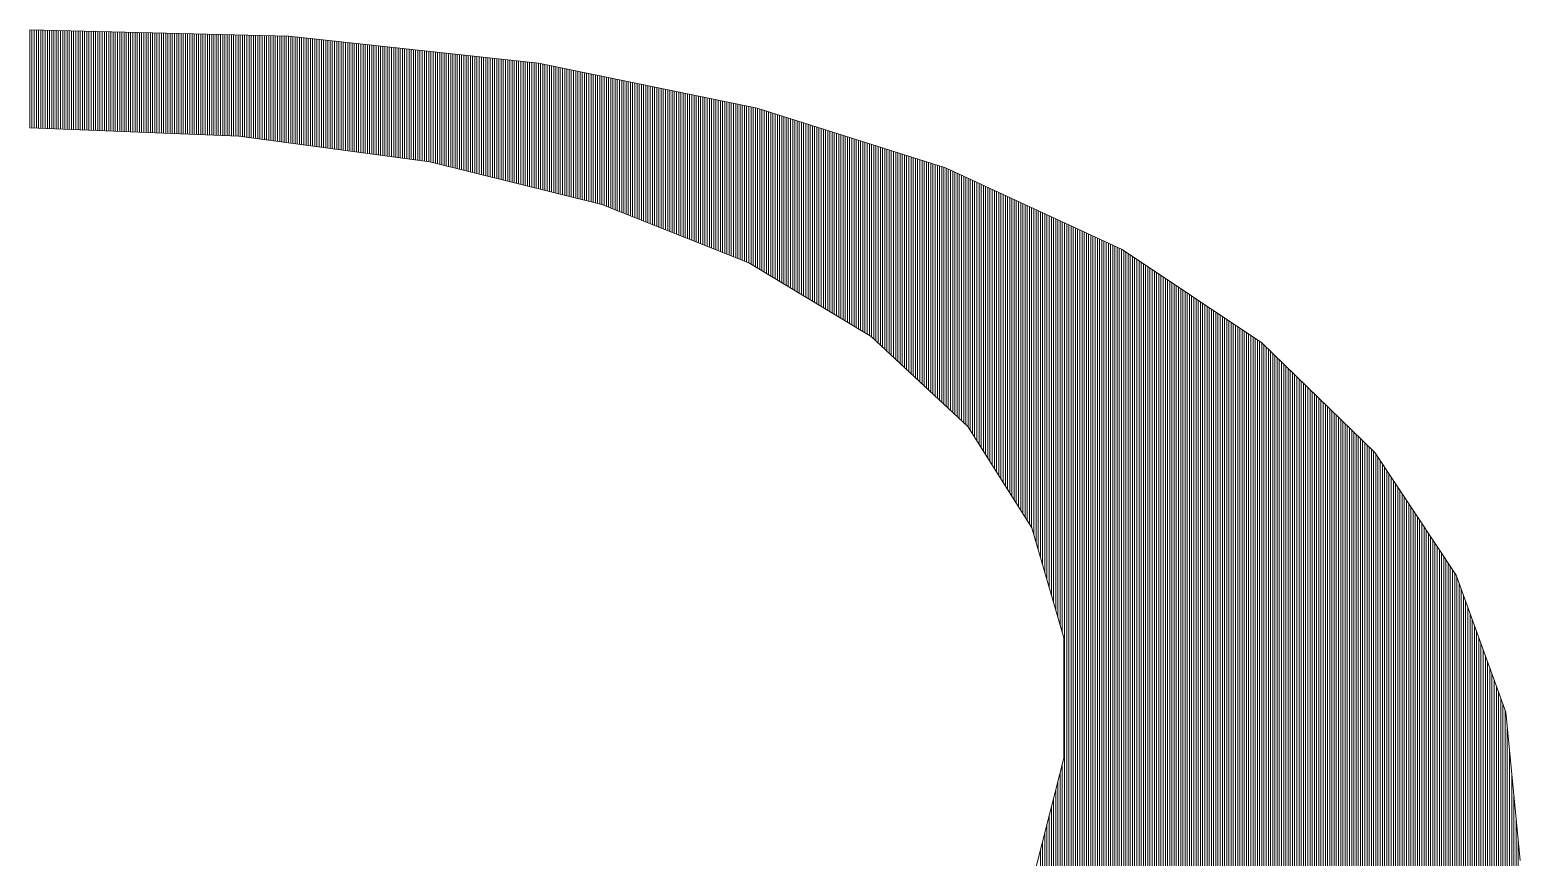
# Model space of a CAD drawing. Header units: millimetres. Extents: x -753 to 90, y 56274 to 56868.
# Drawn here: x -26.055 to -22.488, y 56343.267 to 56345.248 of the extents above; entities that cross this region are included whole.
import ezdxf

# ---------------------------------------------------------------- set-up
doc = ezdxf.new("R2010")
doc.units = ezdxf.units.MM
doc.linetypes.add('XKITLINE00', pattern=[0])
doc.layers.add('Outro tipo de objeto', color=7, linetype='Continuous', lineweight=0)

msp = doc.modelspace()

# ---------------------------------------------------------------- linework, layer by layer
at = {"layer": 'Outro tipo de objeto', "color": 1, "linetype": 'XKITLINE00', "lineweight": 0}
for p, q in [((-26.0551, 56345.0127), (-26.0551, 56345.2477)), ((-26.0551, 56345.2477), (-26.0551, 56345.0127)), ((-25.4352, 56345.2321), (-26.0551, 56345.2477)), ((-26.0499, 56345.0125), (-26.0499, 56345.2476)), ((-26.0446, 56345.0123), (-26.0446, 56345.2475)), ((-26.0394, 56345.0121), (-26.0394, 56345.2473)), ((-26.0341, 56345.0119), (-26.0341, 56345.2472)), ((-26.0289, 56345.0117), (-26.0289, 56345.2471)), ((-26.0236, 56345.0115), (-26.0236, 56345.2469)), ((-26.0184, 56345.0113), (-26.0184, 56345.2468)), ((-26.0131, 56345.011), (-26.0131, 56345.2467)), ((-26.0079, 56345.0108), (-26.0079, 56345.2465)), ((-26.0027, 56345.0106), (-26.0027, 56345.2464)), ((-25.9974, 56345.0104), (-25.9974, 56345.2463)), ((-25.9922, 56345.0102), (-25.9922, 56345.2461)), ((-25.9869, 56345.01), (-25.9869, 56345.246)), ((-25.9817, 56345.0098), (-25.9817, 56345.2459)), ((-25.9764, 56345.0096), (-25.9764, 56345.2457)), ((-25.9712, 56345.0094), (-25.9712, 56345.2456)), ((-25.9659, 56345.0092), (-25.9659, 56345.2455)), ((-25.9607, 56345.009), (-25.9607, 56345.2453)), ((-25.9554, 56345.0088), (-25.9554, 56345.2452)), ((-25.9502, 56345.0086), (-25.9502, 56345.2451)), ((-25.9449, 56345.0084), (-25.9449, 56345.245)), ((-25.9397, 56345.0082), (-25.9397, 56345.2448)), ((-25.9344, 56345.008), (-25.9344, 56345.2447)), ((-25.9292, 56345.0078), (-25.9292, 56345.2446)), ((-25.924, 56345.0075), (-25.924, 56345.2444)), ((-25.9187, 56345.0073), (-25.9187, 56345.2443)), ((-25.9135, 56345.0071), (-25.9135, 56345.2442)), ((-25.9082, 56345.0069), (-25.9082, 56345.244)), ((-25.903, 56345.0067), (-25.903, 56345.2439)), ((-25.8977, 56345.0065), (-25.8977, 56345.2438)), ((-25.8925, 56345.0063), (-25.8925, 56345.2436)), ((-25.8872, 56345.0061), (-25.8872, 56345.2435)), ((-25.882, 56345.0059), (-25.882, 56345.2434)), ((-25.8767, 56345.0057), (-25.8767, 56345.2432)), ((-25.8715, 56345.0055), (-25.8715, 56345.2431)), ((-25.8662, 56345.0053), (-25.8662, 56345.243)), ((-25.861, 56345.0051), (-25.861, 56345.2428)), ((-25.8557, 56345.0049), (-25.8557, 56345.2427)), ((-25.8505, 56345.0047), (-25.8505, 56345.2426)), ((-25.8452, 56345.0045), (-25.8452, 56345.2424)), ((-25.84, 56345.0043), (-25.84, 56345.2423)), ((-25.8348, 56345.004), (-25.8348, 56345.2422)), ((-25.8295, 56345.0038), (-25.8295, 56345.242)), ((-25.8243, 56345.0036), (-25.8243, 56345.2419)), ((-25.819, 56345.0034), (-25.819, 56345.2418)), ((-25.8138, 56345.0032), (-25.8138, 56345.2416)), ((-25.8085, 56345.003), (-25.8085, 56345.2415)), ((-25.8033, 56345.0028), (-25.8033, 56345.2414)), ((-25.798, 56345.0026), (-25.798, 56345.2413)), ((-25.7928, 56345.0024), (-25.7928, 56345.2411)), ((-25.7875, 56345.0022), (-25.7875, 56345.241)), ((-25.7823, 56345.002), (-25.7823, 56345.2409)), ((-25.777, 56345.0018), (-25.777, 56345.2407)), ((-25.7718, 56345.0016), (-25.7718, 56345.2406)), ((-25.7665, 56345.0014), (-25.7665, 56345.2405)), ((-25.7613, 56345.0012), (-25.7613, 56345.2403)), ((-25.7561, 56345.001), (-25.7561, 56345.2402)), ((-25.7508, 56345.0007), (-25.7508, 56345.2401)), ((-25.7456, 56345.0005), (-25.7456, 56345.2399)), ((-25.7403, 56345.0003), (-25.7403, 56345.2398)), ((-25.7351, 56345.0001), (-25.7351, 56345.2397)), ((-25.7298, 56344.9999), (-25.7298, 56345.2395)), ((-25.7246, 56344.9997), (-25.7246, 56345.2394)), ((-25.7193, 56344.9995), (-25.7193, 56345.2393)), ((-25.7141, 56344.9993), (-25.7141, 56345.2391)), ((-25.7088, 56344.9991), (-25.7088, 56345.239)), ((-25.7036, 56344.9989), (-25.7036, 56345.2389)), ((-25.6983, 56344.9987), (-25.6983, 56345.2387)), ((-25.6931, 56344.9985), (-25.6931, 56345.2386)), ((-25.6878, 56344.9983), (-25.6878, 56345.2385)), ((-25.6826, 56344.9981), (-25.6826, 56345.2383)), ((-25.6773, 56344.9979), (-25.6773, 56345.2382)), ((-25.6721, 56344.9977), (-25.6721, 56345.2381)), ((-25.6669, 56344.9975), (-25.6669, 56345.2379)), ((-25.6616, 56344.9972), (-25.6616, 56345.2378)), ((-25.6564, 56344.997), (-25.6564, 56345.2377)), ((-25.6511, 56344.9968), (-25.6511, 56345.2375)), ((-25.6459, 56344.9966), (-25.6459, 56345.2374)), ((-25.6406, 56344.9964), (-25.6406, 56345.2373)), ((-25.6354, 56344.9962), (-25.6354, 56345.2372)), ((-25.6301, 56344.996), (-25.6301, 56345.237)), ((-25.6249, 56344.9958), (-25.6249, 56345.2369)), ((-25.6196, 56344.9956), (-25.6196, 56345.2368)), ((-25.6144, 56344.9954), (-25.6144, 56345.2366)), ((-25.6091, 56344.9952), (-25.6091, 56345.2365)), ((-25.6039, 56344.995), (-25.6039, 56345.2364)), ((-25.5986, 56344.9948), (-25.5986, 56345.2362)), ((-25.5934, 56344.9946), (-25.5934, 56345.2361)), ((-25.5881, 56344.9944), (-25.5881, 56345.236)), ((-25.5829, 56344.9942), (-25.5829, 56345.2358)), ((-25.5777, 56344.9939), (-25.5777, 56345.2357)), ((-25.5724, 56344.9937), (-25.5724, 56345.2356)), ((-25.5672, 56344.9935), (-25.5672, 56345.2354)), ((-25.5619, 56344.9933), (-25.5619, 56345.2353)), ((-25.5567, 56344.9931), (-25.5567, 56345.2352)), ((-25.5514, 56344.9926), (-25.5514, 56345.235)), ((-25.5462, 56344.9919), (-25.5462, 56345.2349)), ((-25.5409, 56344.9912), (-25.5409, 56345.2348)), ((-25.5357, 56344.9905), (-25.5357, 56345.2346)), ((-25.5304, 56344.9898), (-25.5304, 56345.2345)), ((-25.5252, 56344.9891), (-25.5252, 56345.2344)), ((-25.5199, 56344.9884), (-25.5199, 56345.2342)), ((-25.5147, 56344.9877), (-25.5147, 56345.2341)), ((-25.5094, 56344.9869), (-25.5094, 56345.234)), ((-25.5042, 56344.9862), (-25.5042, 56345.2338)), ((-25.499, 56344.9855), (-25.499, 56345.2337)), ((-25.4937, 56344.9848), (-25.4937, 56345.2336)), ((-25.4885, 56344.9841), (-25.4885, 56345.2335)), ((-25.4832, 56344.9834), (-25.4832, 56345.2333)), ((-25.478, 56344.9827), (-25.478, 56345.2332)), ((-25.4727, 56344.982), (-25.4727, 56345.2331)), ((-25.4675, 56344.9813), (-25.4675, 56345.2329)), ((-25.4622, 56344.9806), (-25.4622, 56345.2328)), ((-25.457, 56344.9799), (-25.457, 56345.2327)), ((-25.4517, 56344.9792), (-25.4517, 56345.2325)), ((-25.4465, 56344.9785), (-25.4465, 56345.2324)), ((-25.4412, 56344.9778), (-25.4412, 56345.2323)), ((-25.436, 56344.9771), (-25.436, 56345.2321)), ((-24.8375, 56345.1675), (-25.4352, 56345.2321)), ((-25.4307, 56344.9764), (-25.4307, 56345.2316)), ((-25.4255, 56344.9757), (-25.4255, 56345.2311)), ((-25.4202, 56344.975), (-25.4202, 56345.2305)), ((-25.415, 56344.9743), (-25.415, 56345.2299)), ((-25.4098, 56344.9736), (-25.4098, 56345.2294)), ((-25.4045, 56344.9729), (-25.4045, 56345.2288)), ((-25.3993, 56344.9722), (-25.3993, 56345.2282)), ((-25.394, 56344.9715), (-25.394, 56345.2277)), ((-25.394, 56345.2277), (-25.394, 56345.2277)), ((-25.3888, 56344.9708), (-25.3888, 56345.2271)), ((-25.3835, 56344.9701), (-25.3835, 56345.2265)), ((-25.3783, 56344.9694), (-25.3783, 56345.2259)), ((-25.373, 56344.9687), (-25.373, 56345.2254)), ((-25.3678, 56344.968), (-25.3678, 56345.2248)), ((-25.3625, 56344.9673), (-25.3625, 56345.2242)), ((-25.3573, 56344.9666), (-25.3573, 56345.2237)), ((-25.352, 56344.9659), (-25.352, 56345.2231)), ((-25.3468, 56344.9652), (-25.3468, 56345.2225)), ((-25.3415, 56344.9645), (-25.3415, 56345.222)), ((-25.3363, 56344.9638), (-25.3363, 56345.2214)), ((-25.3363, 56345.2214), (-25.3363, 56345.2214)), ((-25.3311, 56344.9631), (-25.3311, 56345.2208)), ((-25.3311, 56345.2208), (-25.3311, 56345.2208)), ((-25.3258, 56344.9624), (-25.3258, 56345.2203)), ((-25.3206, 56344.9617), (-25.3206, 56345.2197)), ((-25.3153, 56344.961), (-25.3153, 56345.2191)), ((-25.3101, 56344.9603), (-25.3101, 56345.2186)), ((-25.3048, 56344.9596), (-25.3048, 56345.218)), ((-25.2996, 56344.9589), (-25.2996, 56345.2174)), ((-25.2943, 56344.9581), (-25.2943, 56345.2169)), ((-25.2891, 56344.9574), (-25.2891, 56345.2163)), ((-25.2838, 56344.9567), (-25.2838, 56345.2157)), ((-25.2838, 56345.2157), (-25.2838, 56345.2157)), ((-25.2786, 56344.956), (-25.2786, 56345.2152)), ((-25.2786, 56345.2152), (-25.2786, 56345.2152)), ((-25.2733, 56344.9553), (-25.2733, 56345.2146)), ((-25.2681, 56344.9546), (-25.2681, 56345.214)), ((-25.2628, 56344.9539), (-25.2628, 56345.2135)), ((-25.2576, 56344.9532), (-25.2576, 56345.2129)), ((-25.2523, 56344.9525), (-25.2523, 56345.2123)), ((-25.2471, 56344.9518), (-25.2471, 56345.2118)), ((-25.2419, 56344.9511), (-25.2419, 56345.2112)), ((-25.2366, 56344.9504), (-25.2366, 56345.2106)), ((-25.2314, 56344.9497), (-25.2314, 56345.2101)), ((-25.2261, 56344.949), (-25.2261, 56345.2095)), ((-25.2209, 56344.9483), (-25.2209, 56345.2089)), ((-25.2156, 56344.9476), (-25.2156, 56345.2084)), ((-25.2104, 56344.9469), (-25.2104, 56345.2078)), ((-25.2051, 56344.9462), (-25.2051, 56345.2072)), ((-25.1999, 56344.9455), (-25.1999, 56345.2067)), ((-25.1946, 56344.9448), (-25.1946, 56345.2061)), ((-25.1894, 56344.9441), (-25.1894, 56345.2055)), ((-25.1841, 56344.9434), (-25.1841, 56345.205)), ((-25.1789, 56344.9427), (-25.1789, 56345.2044)), ((-25.1736, 56344.942), (-25.1736, 56345.2038)), ((-25.1684, 56344.9413), (-25.1684, 56345.2032)), ((-25.1631, 56344.9406), (-25.1631, 56345.2027)), ((-25.1579, 56344.9399), (-25.1579, 56345.2021)), ((-25.1527, 56344.9392), (-25.1527, 56345.2015)), ((-25.1474, 56344.9385), (-25.1474, 56345.201)), ((-25.1422, 56344.9378), (-25.1422, 56345.2004)), ((-25.1369, 56344.9371), (-25.1369, 56345.1998)), ((-25.1317, 56344.9364), (-25.1317, 56345.1993)), ((-25.1264, 56344.9357), (-25.1264, 56345.1987)), ((-25.1212, 56344.935), (-25.1212, 56345.1981)), ((-25.1159, 56344.9343), (-25.1159, 56345.1976)), ((-25.1107, 56344.9336), (-25.1107, 56345.197)), ((-25.1054, 56344.9329), (-25.1054, 56345.1964)), ((-25.1002, 56344.9322), (-25.1002, 56345.1959)), ((-25.0949, 56344.9312), (-25.0949, 56345.1953)), ((-25.0897, 56344.9299), (-25.0897, 56345.1947)), ((-25.0844, 56344.9286), (-25.0844, 56345.1942)), ((-25.0792, 56344.9273), (-25.0792, 56345.1936)), ((-25.074, 56344.926), (-25.074, 56345.193)), ((-25.0687, 56344.9247), (-25.0687, 56345.1925)), ((-25.0635, 56344.9234), (-25.0635, 56345.1919)), ((-25.0582, 56344.9221), (-25.0582, 56345.1913)), ((-25.053, 56344.9207), (-25.053, 56345.1908)), ((-25.0477, 56344.9194), (-25.0477, 56345.1902)), ((-25.0425, 56344.9181), (-25.0425, 56345.1896)), ((-25.0425, 56345.1896), (-25.0425, 56345.1896)), ((-25.0372, 56344.9168), (-25.0372, 56345.1891)), ((-25.032, 56344.9155), (-25.032, 56345.1885)), ((-25.0267, 56344.9142), (-25.0267, 56345.1879)), ((-25.0215, 56344.9129), (-25.0215, 56345.1874)), ((-25.0162, 56344.9116), (-25.0162, 56345.1868)), ((-25.011, 56344.9103), (-25.011, 56345.1862)), ((-25.0057, 56344.909), (-25.0057, 56345.1857)), ((-25.0005, 56344.9077), (-25.0005, 56345.1851)), ((-24.9952, 56344.9064), (-24.9952, 56345.1845)), ((-24.99, 56344.9051), (-24.99, 56345.184)), ((-24.9848, 56344.9038), (-24.9848, 56345.1834)), ((-24.9795, 56344.9025), (-24.9795, 56345.1828)), ((-24.9795, 56345.1828), (-24.9795, 56345.1828)), ((-24.9743, 56344.9012), (-24.9743, 56345.1823)), ((-24.969, 56344.8999), (-24.969, 56345.1817)), ((-24.9638, 56344.8986), (-24.9638, 56345.1811)), ((-24.9585, 56344.8973), (-24.9585, 56345.1805)), ((-24.9533, 56344.896), (-24.9533, 56345.18)), ((-24.948, 56344.8947), (-24.948, 56345.1794)), ((-24.9428, 56344.8934), (-24.9428, 56345.1788)), ((-24.9375, 56344.892), (-24.9375, 56345.1783)), ((-24.9323, 56344.8907), (-24.9323, 56345.1777)), ((-24.9323, 56345.1777), (-24.9323, 56345.1777)), ((-24.927, 56344.8894), (-24.927, 56345.1771)), ((-24.9218, 56344.8881), (-24.9218, 56345.1766)), ((-24.9165, 56344.8868), (-24.9165, 56345.176)), ((-24.9113, 56344.8855), (-24.9113, 56345.1754)), ((-24.9061, 56344.8842), (-24.9061, 56345.1749)), ((-24.9008, 56344.8829), (-24.9008, 56345.1743)), ((-24.8956, 56344.8816), (-24.8956, 56345.1737)), ((-24.8903, 56344.8803), (-24.8903, 56345.1732)), ((-24.8851, 56344.879), (-24.8851, 56345.1726)), ((-24.8798, 56344.8777), (-24.8798, 56345.172)), ((-24.8746, 56344.8764), (-24.8746, 56345.1715)), ((-24.8693, 56344.8751), (-24.8693, 56345.1709)), ((-24.8641, 56344.8738), (-24.8641, 56345.1703)), ((-24.8588, 56344.8725), (-24.8588, 56345.1698)), ((-24.8536, 56344.8712), (-24.8536, 56345.1692)), ((-24.8483, 56344.8699), (-24.8483, 56345.1686)), ((-24.8431, 56344.8686), (-24.8431, 56345.1681)), ((-24.8378, 56344.8673), (-24.8378, 56345.1675)), ((-24.3145, 56345.0605), (-24.8375, 56345.1675)), ((-24.8326, 56344.866), (-24.8326, 56345.1665)), ((-24.8273, 56344.8647), (-24.8273, 56345.1654)), ((-24.8221, 56344.8633), (-24.8221, 56345.1643)), ((-24.8169, 56344.862), (-24.8169, 56345.1632)), ((-24.8116, 56344.8607), (-24.8116, 56345.1622)), ((-24.8064, 56344.8594), (-24.8064, 56345.1611)), ((-24.8011, 56344.8581), (-24.8011, 56345.16)), ((-24.7959, 56344.8568), (-24.7959, 56345.1589)), ((-24.7906, 56344.8555), (-24.7906, 56345.1579)), ((-24.7854, 56344.8542), (-24.7854, 56345.1568)), ((-24.7801, 56344.8529), (-24.7801, 56345.1557)), ((-24.7749, 56344.8516), (-24.7749, 56345.1547)), ((-24.7696, 56344.8503), (-24.7696, 56345.1536)), ((-24.7644, 56344.849), (-24.7644, 56345.1525)), ((-24.7591, 56344.8477), (-24.7591, 56345.1514)), ((-24.7539, 56344.8464), (-24.7539, 56345.1504)), ((-24.7486, 56344.8451), (-24.7486, 56345.1493)), ((-24.7434, 56344.8438), (-24.7434, 56345.1482)), ((-24.7381, 56344.8425), (-24.7381, 56345.1471)), ((-24.7329, 56344.8412), (-24.7329, 56345.1461)), ((-24.7277, 56344.8399), (-24.7277, 56345.145)), ((-24.7224, 56344.8386), (-24.7224, 56345.1439)), ((-24.7172, 56344.8373), (-24.7172, 56345.1428)), ((-24.7119, 56344.836), (-24.7119, 56345.1418)), ((-24.7067, 56344.8346), (-24.7067, 56345.1407)), ((-24.7014, 56344.8333), (-24.7014, 56345.1396)), ((-24.6962, 56344.832), (-24.6962, 56345.1386)), ((-24.6909, 56344.8307), (-24.6909, 56345.1375)), ((-24.6857, 56344.8294), (-24.6857, 56345.1364)), ((-24.6804, 56344.8274), (-24.6804, 56345.1353)), ((-24.6752, 56344.8253), (-24.6752, 56345.1343)), ((-24.6699, 56344.8232), (-24.6699, 56345.1332)), ((-24.6647, 56344.8211), (-24.6647, 56345.1321)), ((-24.6594, 56344.8191), (-24.6594, 56345.131)), ((-24.6542, 56344.817), (-24.6542, 56345.13)), ((-24.649, 56344.8149), (-24.649, 56345.1289)), ((-24.6437, 56344.8128), (-24.6437, 56345.1278)), ((-24.6385, 56344.8107), (-24.6385, 56345.1267)), ((-24.6332, 56344.8087), (-24.6332, 56345.1257)), ((-24.628, 56344.8066), (-24.628, 56345.1246)), ((-24.6227, 56344.8045), (-24.6227, 56345.1235)), ((-24.6175, 56344.8024), (-24.6175, 56345.1225)), ((-24.6122, 56344.8003), (-24.6122, 56345.1214)), ((-24.607, 56344.7983), (-24.607, 56345.1203)), ((-24.6017, 56344.7962), (-24.6017, 56345.1192)), ((-24.5965, 56344.7941), (-24.5965, 56345.1182)), ((-24.5912, 56344.792), (-24.5912, 56345.1171)), ((-24.586, 56344.79), (-24.586, 56345.116)), ((-24.5807, 56344.7879), (-24.5807, 56345.1149)), ((-24.5755, 56344.7858), (-24.5755, 56345.1139)), ((-24.5702, 56344.7837), (-24.5702, 56345.1128)), ((-24.565, 56344.7816), (-24.565, 56345.1117)), ((-24.5598, 56344.7796), (-24.5598, 56345.1106)), ((-24.5545, 56344.7775), (-24.5545, 56345.1096)), ((-24.5493, 56344.7754), (-24.5493, 56345.1085)), ((-24.544, 56344.7733), (-24.544, 56345.1074)), ((-24.5388, 56344.7712), (-24.5388, 56345.1064)), ((-24.5335, 56344.7692), (-24.5335, 56345.1053)), ((-24.5283, 56344.7671), (-24.5283, 56345.1042)), ((-24.523, 56344.765), (-24.523, 56345.1031)), ((-24.5178, 56344.7629), (-24.5178, 56345.1021)), ((-24.5125, 56344.7609), (-24.5125, 56345.101)), ((-24.5073, 56344.7588), (-24.5073, 56345.0999)), ((-24.502, 56344.7567), (-24.502, 56345.0988)), ((-24.4968, 56344.7546), (-24.4968, 56345.0978)), ((-24.4915, 56344.7525), (-24.4915, 56345.0967)), ((-24.4863, 56344.7505), (-24.4863, 56345.0956)), ((-24.4811, 56344.7484), (-24.4811, 56345.0945)), ((-24.4758, 56344.7463), (-24.4758, 56345.0935)), ((-24.4706, 56344.7442), (-24.4706, 56345.0924)), ((-24.4653, 56344.7421), (-24.4653, 56345.0913)), ((-24.4601, 56344.7401), (-24.4601, 56345.0903)), ((-24.4548, 56344.738), (-24.4548, 56345.0892)), ((-24.4496, 56344.7359), (-24.4496, 56345.0881)), ((-24.4443, 56344.7338), (-24.4443, 56345.087)), ((-24.4391, 56344.7318), (-24.4391, 56345.086)), ((-24.4338, 56344.7297), (-24.4338, 56345.0849)), ((-24.4286, 56344.7276), (-24.4286, 56345.0838)), ((-24.4233, 56344.7255), (-24.4233, 56345.0827)), ((-24.4181, 56344.7234), (-24.4181, 56345.0817)), ((-24.4128, 56344.7214), (-24.4128, 56345.0806)), ((-24.4076, 56344.7193), (-24.4076, 56345.0795)), ((-24.4023, 56344.7172), (-24.4023, 56345.0784)), ((-24.3971, 56344.7151), (-24.3971, 56345.0774)), ((-24.3919, 56344.713), (-24.3919, 56345.0763)), ((-24.3866, 56344.711), (-24.3866, 56345.0752)), ((-24.3814, 56344.7089), (-24.3814, 56345.0742)), ((-24.3761, 56344.7068), (-24.3761, 56345.0731)), ((-24.3709, 56344.7047), (-24.3709, 56345.072)), ((-24.3656, 56344.7027), (-24.3656, 56345.0709)), ((-24.3604, 56344.7006), (-24.3604, 56345.0699)), ((-24.3551, 56344.6985), (-24.3551, 56345.0688)), ((-24.3499, 56344.6964), (-24.3499, 56345.0677)), ((-24.3446, 56344.6943), (-24.3446, 56345.0666)), ((-24.3394, 56344.6923), (-24.3394, 56345.0656)), ((-24.3341, 56344.6902), (-24.3341, 56345.0645)), ((-24.3289, 56344.687), (-24.3289, 56345.0634)), ((-24.3236, 56344.6839), (-24.3236, 56345.0623)), ((-24.3184, 56344.6807), (-24.3184, 56345.0613)), ((-23.8633, 56344.9174), (-24.3145, 56345.0605)), ((-24.3131, 56344.6775), (-24.3131, 56345.06)), ((-24.3079, 56344.6744), (-24.3079, 56345.0584)), ((-24.3027, 56344.6712), (-24.3027, 56345.0567)), ((-24.2974, 56344.6681), (-24.2974, 56345.0551)), ((-24.2922, 56344.6649), (-24.2922, 56345.0534)), ((-24.2869, 56344.6617), (-24.2869, 56345.0517)), ((-24.2817, 56344.6586), (-24.2817, 56345.0501)), ((-24.2764, 56344.6554), (-24.2764, 56345.0484)), ((-24.2712, 56344.6523), (-24.2712, 56345.0467)), ((-24.2659, 56344.6491), (-24.2659, 56345.0451)), ((-24.2607, 56344.6459), (-24.2607, 56345.0434)), ((-24.2554, 56344.6428), (-24.2554, 56345.0417)), ((-24.2502, 56344.6396), (-24.2502, 56345.0401)), ((-24.2449, 56344.6365), (-24.2449, 56345.0384)), ((-26.0551, 56345.0127), (-25.5551, 56344.9931)), ((-24.2397, 56344.6333), (-24.2397, 56345.0368)), ((-24.2344, 56344.6301), (-24.2344, 56345.0351)), ((-24.2292, 56344.627), (-24.2292, 56345.0334)), ((-24.224, 56344.6238), (-24.224, 56345.0318)), ((-24.2187, 56344.6207), (-24.2187, 56345.0301)), ((-24.2135, 56344.6175), (-24.2135, 56345.0284)), ((-24.2082, 56344.6143), (-24.2082, 56345.0268)), ((-24.203, 56344.6112), (-24.203, 56345.0251)), ((-24.1977, 56344.608), (-24.1977, 56345.0234)), ((-24.1977, 56345.0234), (-24.1977, 56345.0234)), ((-24.1925, 56344.6049), (-24.1925, 56345.0218)), ((-24.1872, 56344.6017), (-24.1872, 56345.0201)), ((-24.182, 56344.5985), (-24.182, 56345.0185)), ((-24.1767, 56344.5954), (-24.1767, 56345.0168)), ((-24.1715, 56344.5922), (-24.1715, 56345.0151)), ((-24.1662, 56344.5891), (-24.1662, 56345.0135)), ((-24.161, 56344.5859), (-24.161, 56345.0118)), ((-24.1557, 56344.5827), (-24.1557, 56345.0101)), ((-24.1505, 56344.5796), (-24.1505, 56345.0085)), ((-24.1452, 56344.5764), (-24.1452, 56345.0068)), ((-24.14, 56344.5733), (-24.14, 56345.0052)), ((-24.1348, 56344.5701), (-24.1348, 56345.0035)), ((-25.5551, 56344.9931), (-25.0973, 56344.9318)), ((-24.1295, 56344.5669), (-24.1295, 56345.0018)), ((-24.1243, 56344.5638), (-24.1243, 56345.0002)), ((-24.119, 56344.5606), (-24.119, 56344.9985)), ((-24.1138, 56344.5575), (-24.1138, 56344.9968)), ((-24.1085, 56344.5543), (-24.1085, 56344.9952)), ((-24.1033, 56344.5511), (-24.1033, 56344.9935)), ((-24.098, 56344.548), (-24.098, 56344.9918)), ((-24.0928, 56344.5448), (-24.0928, 56344.9902)), ((-24.0875, 56344.5417), (-24.0875, 56344.9885)), ((-24.0823, 56344.5385), (-24.0823, 56344.9869)), ((-24.077, 56344.5353), (-24.077, 56344.9852)), ((-24.0718, 56344.5322), (-24.0718, 56344.9835)), ((-24.0718, 56344.9835), (-24.0718, 56344.9835)), ((-24.0665, 56344.529), (-24.0665, 56344.9819)), ((-24.0613, 56344.5259), (-24.0613, 56344.9802)), ((-24.0561, 56344.5227), (-24.0561, 56344.9785)), ((-24.0508, 56344.5196), (-24.0508, 56344.9769)), ((-24.0456, 56344.5164), (-24.0456, 56344.9752)), ((-24.0403, 56344.513), (-24.0403, 56344.9735)), ((-24.0351, 56344.5081), (-24.0351, 56344.9719)), ((-24.0298, 56344.5032), (-24.0298, 56344.9702)), ((-24.0246, 56344.4983), (-24.0246, 56344.9686)), ((-24.0193, 56344.4934), (-24.0193, 56344.9669)), ((-25.0973, 56344.9318), (-24.6856, 56344.8294)), ((-24.0141, 56344.4885), (-24.0141, 56344.9652)), ((-24.0088, 56344.4836), (-24.0088, 56344.9636)), ((-24.0036, 56344.4787), (-24.0036, 56344.9619)), ((-23.9983, 56344.4738), (-23.9983, 56344.9602)), ((-23.9931, 56344.4689), (-23.9931, 56344.9586)), ((-23.9878, 56344.464), (-23.9878, 56344.9569)), ((-23.9826, 56344.4591), (-23.9826, 56344.9552)), ((-23.9773, 56344.4542), (-23.9773, 56344.9536)), ((-23.9721, 56344.4493), (-23.9721, 56344.9519)), ((-23.9669, 56344.4444), (-23.9669, 56344.9503)), ((-23.9616, 56344.4395), (-23.9616, 56344.9486)), ((-23.9564, 56344.4346), (-23.9564, 56344.9469)), ((-23.9511, 56344.4297), (-23.9511, 56344.9453)), ((-23.9459, 56344.4248), (-23.9459, 56344.9436)), ((-23.9406, 56344.4199), (-23.9406, 56344.9419)), ((-23.9354, 56344.415), (-23.9354, 56344.9403)), ((-23.9301, 56344.4101), (-23.9301, 56344.9386)), ((-23.9249, 56344.4052), (-23.9249, 56344.9369)), ((-23.9196, 56344.4003), (-23.9196, 56344.9353)), ((-23.9144, 56344.3954), (-23.9144, 56344.9336)), ((-23.9091, 56344.3905), (-23.9091, 56344.932)), ((-23.9039, 56344.3856), (-23.9039, 56344.9303)), ((-23.8986, 56344.3807), (-23.8986, 56344.9286)), ((-23.8934, 56344.3758), (-23.8934, 56344.927)), ((-23.8881, 56344.3709), (-23.8881, 56344.9253)), ((-23.8829, 56344.366), (-23.8829, 56344.9236)), ((-23.8777, 56344.3611), (-23.8777, 56344.922)), ((-23.8724, 56344.3562), (-23.8724, 56344.9203)), ((-23.8672, 56344.3513), (-23.8672, 56344.9186)), ((-23.4405, 56344.7214), (-23.8633, 56344.9174)), ((-23.8619, 56344.3464), (-23.8619, 56344.9168)), ((-23.8567, 56344.3415), (-23.8567, 56344.9144)), ((-23.8514, 56344.3366), (-23.8514, 56344.9119)), ((-23.8462, 56344.3317), (-23.8462, 56344.9095)), ((-23.8409, 56344.3268), (-23.8409, 56344.9071)), ((-23.8357, 56344.3219), (-23.8357, 56344.9046)), ((-23.8304, 56344.317), (-23.8304, 56344.9022)), ((-23.8252, 56344.3121), (-23.8252, 56344.8998)), ((-23.8199, 56344.3072), (-23.8199, 56344.8973)), ((-23.8147, 56344.3023), (-23.8147, 56344.8949)), ((-23.8094, 56344.297), (-23.8094, 56344.8925)), ((-23.8042, 56344.2887), (-23.8042, 56344.89)), ((-23.799, 56344.2804), (-23.799, 56344.8876)), ((-23.7937, 56344.2721), (-23.7937, 56344.8852)), ((-23.7885, 56344.2639), (-23.7885, 56344.8827)), ((-23.7832, 56344.2556), (-23.7832, 56344.8803)), ((-23.7832, 56344.8803), (-23.7832, 56344.8803)), ((-23.778, 56344.2473), (-23.778, 56344.8779)), ((-23.7727, 56344.239), (-23.7727, 56344.8754)), ((-23.7675, 56344.2307), (-23.7675, 56344.873)), ((-23.7622, 56344.2224), (-23.7622, 56344.8706)), ((-23.757, 56344.2141), (-23.757, 56344.8681)), ((-23.7517, 56344.2058), (-23.7517, 56344.8657)), ((-23.7465, 56344.1976), (-23.7465, 56344.8633)), ((-23.7412, 56344.1893), (-23.7412, 56344.8608)), ((-24.6856, 56344.8294), (-24.3341, 56344.6902)), ((-23.736, 56344.181), (-23.736, 56344.8584)), ((-23.7307, 56344.1727), (-23.7307, 56344.856)), ((-23.7255, 56344.1644), (-23.7255, 56344.8535)), ((-23.7202, 56344.1561), (-23.7202, 56344.8511)), ((-23.715, 56344.1478), (-23.715, 56344.8487)), ((-23.7098, 56344.1395), (-23.7098, 56344.8462)), ((-23.7045, 56344.1313), (-23.7045, 56344.8438)), ((-23.6993, 56344.123), (-23.6993, 56344.8414)), ((-23.694, 56344.1147), (-23.694, 56344.8389)), ((-23.6888, 56344.1064), (-23.6888, 56344.8365)), ((-23.6835, 56344.0981), (-23.6835, 56344.8341)), ((-23.6783, 56344.0898), (-23.6783, 56344.8316)), ((-23.673, 56344.0815), (-23.673, 56344.8292)), ((-23.6678, 56344.0732), (-23.6678, 56344.8268)), ((-23.6625, 56344.0649), (-23.6625, 56344.8243)), ((-23.6573, 56344.0567), (-23.6573, 56344.8219)), ((-23.652, 56344.0397), (-23.652, 56344.8195)), ((-23.6468, 56344.0216), (-23.6468, 56344.817)), ((-23.6415, 56344.0036), (-23.6415, 56344.8146)), ((-23.6363, 56343.9855), (-23.6363, 56344.8122)), ((-23.6311, 56343.9674), (-23.6311, 56344.8097)), ((-23.6258, 56343.9493), (-23.6258, 56344.8073)), ((-23.6206, 56343.9312), (-23.6206, 56344.8049)), ((-23.6153, 56343.9131), (-23.6153, 56344.8024)), ((-23.6101, 56343.8951), (-23.6101, 56344.8)), ((-23.6048, 56343.877), (-23.6048, 56344.7976)), ((-23.5996, 56343.8589), (-23.5996, 56344.7951)), ((-23.5943, 56343.8408), (-23.5943, 56344.7927)), ((-23.5891, 56343.8227), (-23.5891, 56344.7903)), ((-23.5838, 56343.8046), (-23.5838, 56344.7878)), ((-23.5786, 56341.3134), (-23.5786, 56344.7854)), ((-23.5733, 56341.3182), (-23.5733, 56344.783)), ((-23.5681, 56341.3229), (-23.5681, 56344.7805)), ((-23.5628, 56341.3277), (-23.5628, 56344.7781)), ((-23.5576, 56341.3324), (-23.5576, 56344.7757)), ((-23.5523, 56341.3372), (-23.5523, 56344.7732)), ((-23.5471, 56341.342), (-23.5471, 56344.7708)), ((-23.5419, 56341.3467), (-23.5419, 56344.7684)), ((-23.5366, 56341.3515), (-23.5366, 56344.7659)), ((-23.5314, 56341.3562), (-23.5314, 56344.7635)), ((-23.5261, 56341.361), (-23.5261, 56344.7611)), ((-23.5209, 56341.3658), (-23.5209, 56344.7586)), ((-23.5156, 56341.3705), (-23.5156, 56344.7562)), ((-23.5104, 56341.3753), (-23.5104, 56344.7538)), ((-23.5051, 56341.38), (-23.5051, 56344.7513)), ((-23.4999, 56341.3848), (-23.4999, 56344.7489)), ((-23.4946, 56341.3895), (-23.4946, 56344.7465)), ((-23.4894, 56341.3943), (-23.4894, 56344.744)), ((-23.4841, 56341.3991), (-23.4841, 56344.7416)), ((-23.4789, 56341.4038), (-23.4789, 56344.7392)), ((-23.4736, 56341.4086), (-23.4736, 56344.7367)), ((-23.4684, 56341.4133), (-23.4684, 56344.7343)), ((-23.4631, 56341.4181), (-23.4631, 56344.7319)), ((-23.4579, 56341.4229), (-23.4579, 56344.7294)), ((-23.4527, 56341.4276), (-23.4527, 56344.727)), ((-23.4474, 56341.4324), (-23.4474, 56344.7246)), ((-23.4422, 56341.4371), (-23.4422, 56344.7221)), ((-23.1059, 56344.498), (-23.4405, 56344.7214)), ((-23.4369, 56341.4429), (-23.4369, 56344.719)), ((-24.3341, 56344.6902), (-24.0411, 56344.5137)), ((-23.4317, 56341.4487), (-23.4317, 56344.7155)), ((-23.4264, 56341.4545), (-23.4264, 56344.712)), ((-23.4212, 56341.4603), (-23.4212, 56344.7085)), ((-23.4159, 56341.4661), (-23.4159, 56344.705)), ((-23.4107, 56341.4719), (-23.4107, 56344.7015)), ((-23.4054, 56341.4777), (-23.4054, 56344.698)), ((-23.4002, 56341.4835), (-23.4002, 56344.6945)), ((-23.3949, 56341.4893), (-23.3949, 56344.691)), ((-23.3897, 56341.4951), (-23.3897, 56344.6875)), ((-23.3844, 56341.5009), (-23.3844, 56344.684)), ((-23.3792, 56341.5067), (-23.3792, 56344.6805)), ((-23.374, 56341.5125), (-23.374, 56344.677)), ((-23.3687, 56341.5183), (-23.3687, 56344.6735)), ((-23.3635, 56341.5241), (-23.3635, 56344.6699)), ((-23.3582, 56341.5299), (-23.3582, 56344.6664)), ((-23.353, 56341.5357), (-23.353, 56344.6629)), ((-23.3477, 56341.5415), (-23.3477, 56344.6594)), ((-23.3425, 56341.5473), (-23.3425, 56344.6559)), ((-23.3372, 56341.5531), (-23.3372, 56344.6524)), ((-23.332, 56341.5589), (-23.332, 56344.6489)), ((-23.3267, 56341.5647), (-23.3267, 56344.6454)), ((-23.3215, 56341.5705), (-23.3215, 56344.6419)), ((-23.3162, 56341.5763), (-23.3162, 56344.6384)), ((-23.311, 56341.5821), (-23.311, 56344.6349)), ((-23.3057, 56341.5879), (-23.3057, 56344.6314)), ((-23.3005, 56341.5937), (-23.3005, 56344.6279)), ((-23.2952, 56341.5995), (-23.2952, 56344.6244)), ((-23.29, 56341.6053), (-23.29, 56344.6209)), ((-23.2848, 56341.6111), (-23.2848, 56344.6174)), ((-23.2795, 56341.6169), (-23.2795, 56344.6139)), ((-23.2743, 56341.6227), (-23.2743, 56344.6104)), ((-23.269, 56341.6285), (-23.269, 56344.6069)), ((-23.2638, 56341.6343), (-23.2638, 56344.6034)), ((-23.2585, 56341.6401), (-23.2585, 56344.5999)), ((-23.2533, 56341.6459), (-23.2533, 56344.5964)), ((-23.248, 56341.6517), (-23.248, 56344.5929)), ((-23.2428, 56341.6575), (-23.2428, 56344.5894)), ((-23.2375, 56341.6633), (-23.2375, 56344.5859)), ((-23.2323, 56341.6691), (-23.2323, 56344.5824)), ((-23.227, 56341.6749), (-23.227, 56344.5789)), ((-23.2218, 56341.6807), (-23.2218, 56344.5754)), ((-23.2165, 56341.6865), (-23.2165, 56344.5719)), ((-23.2113, 56341.6923), (-23.2113, 56344.5684)), ((-23.2061, 56341.6981), (-23.2061, 56344.5649)), ((-23.2008, 56341.7039), (-23.2008, 56344.5614)), ((-23.1956, 56341.7097), (-23.1956, 56344.5579)), ((-23.1903, 56341.7154), (-23.1903, 56344.5544)), ((-23.1851, 56341.7212), (-23.1851, 56344.5509)), ((-23.1798, 56341.727), (-23.1798, 56344.5474)), ((-23.1746, 56341.7328), (-23.1746, 56344.5439)), ((-23.1693, 56341.7386), (-23.1693, 56344.5404)), ((-24.0411, 56344.5137), (-23.81, 56344.2979)), ((-23.1641, 56341.7444), (-23.1641, 56344.5368)), ((-23.1588, 56341.7502), (-23.1588, 56344.5333)), ((-23.1536, 56341.756), (-23.1536, 56344.5298)), ((-23.1483, 56341.7618), (-23.1483, 56344.5263)), ((-23.1431, 56341.7676), (-23.1431, 56344.5228)), ((-23.1378, 56341.7734), (-23.1378, 56344.5193)), ((-23.1326, 56341.7792), (-23.1326, 56344.5158)), ((-23.1273, 56341.7862), (-23.1273, 56344.5123)), ((-23.1221, 56341.7935), (-23.1221, 56344.5088)), ((-23.1169, 56341.8008), (-23.1169, 56344.5053)), ((-23.1116, 56341.808), (-23.1116, 56344.5018)), ((-23.1064, 56341.8153), (-23.1064, 56344.4983)), ((-22.8361, 56344.2362), (-23.1059, 56344.498)), ((-23.1011, 56341.8226), (-23.1011, 56344.4934)), ((-23.0959, 56341.8298), (-23.0959, 56344.4883)), ((-23.0906, 56341.8371), (-23.0906, 56344.4832)), ((-23.0854, 56341.8444), (-23.0854, 56344.4781)), ((-23.0801, 56341.8516), (-23.0801, 56344.473)), ((-23.0749, 56341.8589), (-23.0749, 56344.4679)), ((-23.0696, 56341.8662), (-23.0696, 56344.4628)), ((-23.0644, 56341.8735), (-23.0644, 56344.4577)), ((-23.0591, 56341.8807), (-23.0591, 56344.4526)), ((-23.0539, 56341.888), (-23.0539, 56344.4476)), ((-23.0486, 56341.8953), (-23.0486, 56344.4425)), ((-23.0434, 56341.9025), (-23.0434, 56344.4374)), ((-23.0381, 56341.9098), (-23.0381, 56344.4323)), ((-23.0329, 56341.9171), (-23.0329, 56344.4272)), ((-23.0277, 56341.9244), (-23.0277, 56344.4221)), ((-23.0224, 56341.9316), (-23.0224, 56344.417)), ((-23.0172, 56341.9389), (-23.0172, 56344.4119)), ((-23.0119, 56341.9462), (-23.0119, 56344.4068)), ((-23.0067, 56341.9534), (-23.0067, 56344.4017)), ((-23.0014, 56341.9607), (-23.0014, 56344.3966)), ((-22.9962, 56341.968), (-22.9962, 56344.3916)), ((-22.9909, 56341.9752), (-22.9909, 56344.3865)), ((-22.9857, 56341.9825), (-22.9857, 56344.3814)), ((-22.9804, 56341.9898), (-22.9804, 56344.3763)), ((-22.9752, 56341.9971), (-22.9752, 56344.3712)), ((-22.9699, 56342.0043), (-22.9699, 56344.3661)), ((-22.9647, 56342.0116), (-22.9647, 56344.361)), ((-22.9594, 56342.0189), (-22.9594, 56344.3559)), ((-22.9542, 56342.0261), (-22.9542, 56344.3508)), ((-22.949, 56342.0334), (-22.949, 56344.3457)), ((-22.9437, 56342.0407), (-22.9437, 56344.3406)), ((-22.9385, 56342.0479), (-22.9385, 56344.3356)), ((-22.9332, 56342.0552), (-22.9332, 56344.3305)), ((-22.928, 56342.0625), (-22.928, 56344.3254)), ((-23.81, 56344.2979), (-23.6567, 56344.0557)), ((-22.9227, 56342.0698), (-22.9227, 56344.3203)), ((-22.9175, 56342.077), (-22.9175, 56344.3152)), ((-22.9122, 56342.0843), (-22.9122, 56344.3101)), ((-22.907, 56342.0916), (-22.907, 56344.305)), ((-22.9017, 56342.0988), (-22.9017, 56344.2999)), ((-22.8965, 56342.1061), (-22.8965, 56344.2948)), ((-22.8912, 56342.1134), (-22.8912, 56344.2897)), ((-22.886, 56342.1207), (-22.886, 56344.2846)), ((-22.8807, 56342.1279), (-22.8807, 56344.2796)), ((-22.8755, 56342.1352), (-22.8755, 56344.2745)), ((-22.8702, 56342.1425), (-22.8702, 56344.2694)), ((-22.865, 56342.1497), (-22.865, 56344.2643)), ((-22.8598, 56342.157), (-22.8598, 56344.2592)), ((-22.8545, 56342.1658), (-22.8545, 56344.2541)), ((-22.8493, 56342.1757), (-22.8493, 56344.249)), ((-22.844, 56342.1857), (-22.844, 56344.2439)), ((-22.8388, 56342.1956), (-22.8388, 56344.2388)), ((-22.6409, 56343.9422), (-22.8361, 56344.2362)), ((-22.8335, 56342.2056), (-22.8335, 56344.2324)), ((-22.8283, 56342.2155), (-22.8283, 56344.2245)), ((-22.823, 56342.2255), (-22.823, 56344.2166)), ((-22.8178, 56342.2354), (-22.8178, 56344.2087)), ((-22.8125, 56342.2454), (-22.8125, 56344.2008)), ((-22.8073, 56342.2553), (-22.8073, 56344.1929)), ((-22.802, 56342.2653), (-22.802, 56344.1849)), ((-22.7968, 56342.2752), (-22.7968, 56344.177)), ((-22.7915, 56342.2852), (-22.7915, 56344.1691)), ((-22.7863, 56342.2952), (-22.7863, 56344.1612)), ((-22.7811, 56342.3051), (-22.7811, 56344.1533)), ((-22.7758, 56342.3151), (-22.7758, 56344.1454)), ((-22.7706, 56342.325), (-22.7706, 56344.1375)), ((-22.7653, 56342.335), (-22.7653, 56344.1296)), ((-22.7601, 56342.3449), (-22.7601, 56344.1217)), ((-22.7548, 56342.3549), (-22.7548, 56344.1138)), ((-22.7496, 56342.3648), (-22.7496, 56344.1059)), ((-22.7443, 56342.3748), (-22.7443, 56344.098)), ((-22.7443, 56344.098), (-22.7443, 56344.098)), ((-22.7391, 56342.3847), (-22.7391, 56344.0901)), ((-22.7338, 56342.3947), (-22.7338, 56344.0822)), ((-23.6567, 56344.0557), (-23.5803, 56343.7923)), ((-22.7286, 56342.4047), (-22.7286, 56344.0743)), ((-22.7233, 56342.4146), (-22.7233, 56344.0664)), ((-22.7181, 56342.4246), (-22.7181, 56344.0585)), ((-22.7128, 56342.4345), (-22.7128, 56344.0506)), ((-22.7076, 56342.4445), (-22.7076, 56344.0427)), ((-22.7023, 56342.4544), (-22.7023, 56344.0348)), ((-22.6971, 56342.4644), (-22.6971, 56344.0269)), ((-22.6919, 56342.4743), (-22.6919, 56344.019)), ((-22.6866, 56342.4843), (-22.6866, 56344.0111)), ((-22.6866, 56344.0111), (-22.6866, 56344.0111)), ((-22.6814, 56342.4942), (-22.6814, 56344.0032)), ((-22.6761, 56342.5042), (-22.6761, 56343.9953)), ((-22.6709, 56342.5141), (-22.6709, 56343.9874)), ((-22.6656, 56342.5241), (-22.6656, 56343.9795)), ((-22.6604, 56342.5341), (-22.6604, 56343.9716)), ((-22.6551, 56342.544), (-22.6551, 56343.9637)), ((-22.6551, 56343.9637), (-22.6551, 56343.9637)), ((-22.6499, 56342.556), (-22.6499, 56343.9558)), ((-22.6446, 56342.5719), (-22.6446, 56343.9479)), ((-22.5226, 56343.614), (-22.6409, 56343.9422)), ((-22.6394, 56342.5878), (-22.6394, 56343.9381)), ((-22.6341, 56342.6037), (-22.6341, 56343.9235)), ((-22.6341, 56343.9235), (-22.6341, 56343.9235)), ((-22.6289, 56342.6196), (-22.6289, 56343.9089)), ((-22.6236, 56342.6355), (-22.6236, 56343.8944)), ((-22.6184, 56342.6514), (-22.6184, 56343.8798)), ((-22.6131, 56342.6673), (-22.6131, 56343.8653)), ((-22.6079, 56342.6832), (-22.6079, 56343.8507)), ((-22.6027, 56342.6991), (-22.6027, 56343.8362)), ((-23.5803, 56343.7923), (-23.5803, 56343.5041)), ((-22.5974, 56342.715), (-22.5974, 56343.8216)), ((-22.5922, 56342.7309), (-22.5922, 56343.8071)), ((-22.5869, 56342.7468), (-22.5869, 56343.7925)), ((-22.5817, 56342.7627), (-22.5817, 56343.778)), ((-22.5764, 56342.7786), (-22.5764, 56343.7634)), ((-22.5712, 56342.7945), (-22.5712, 56343.7488)), ((-22.5659, 56342.8104), (-22.5659, 56343.7343)), ((-22.5607, 56342.8263), (-22.5607, 56343.7197)), ((-22.5554, 56342.8422), (-22.5554, 56343.7052)), ((-22.5502, 56342.8581), (-22.5502, 56343.6906)), ((-22.5502, 56343.6906), (-22.5502, 56343.6906)), ((-22.5449, 56342.874), (-22.5449, 56343.6761)), ((-22.5397, 56342.8899), (-22.5397, 56343.6615)), ((-22.5344, 56342.9058), (-22.5344, 56343.647)), ((-22.5292, 56342.9378), (-22.5292, 56343.6324)), ((-22.5292, 56343.6324), (-22.5292, 56343.6324)), ((-22.524, 56342.9786), (-22.524, 56343.6179)), ((-22.524, 56343.6179), (-22.524, 56343.6179)), ((-22.4879, 56343.2592), (-22.5226, 56343.614)), ((-22.5187, 56343.0194), (-22.5187, 56343.5744)), ((-22.5135, 56343.0603), (-22.5135, 56343.5208)), ((-23.5803, 56343.5041), (-23.6544, 56343.2129)), ((-23.5891, 56341.3039), (-23.5891, 56343.4695)), ((-23.5838, 56341.3086), (-23.5838, 56343.4901)), ((-23.5943, 56341.2991), (-23.5943, 56343.4489)), ((-22.5082, 56343.1011), (-22.5082, 56343.4671)), ((-22.5082, 56343.4671), (-22.5082, 56343.4671)), ((-23.6048, 56341.2896), (-23.6048, 56343.4077)), ((-23.5996, 56341.2944), (-23.5996, 56343.4283)), ((-22.503, 56343.1419), (-22.503, 56343.4134)), ((-23.6153, 56341.2801), (-23.6153, 56343.3665)), ((-23.6101, 56341.2848), (-23.6101, 56343.3871)), ((-23.6206, 56341.2753), (-23.6206, 56343.3459)), ((-22.4977, 56343.1827), (-22.4977, 56343.3598)), ((-22.4977, 56343.3598), (-22.4977, 56343.3598)), ((-23.6311, 56341.2658), (-23.6311, 56343.3047)), ((-23.6258, 56341.2706), (-23.6258, 56343.3253)), ((-22.4925, 56343.2235), (-22.4925, 56343.3061)), ((-23.6363, 56341.2611), (-23.6363, 56343.2841))]:
    msp.add_line(p, q, dxfattribs=at)

doc.saveas('drawing.dxf')
